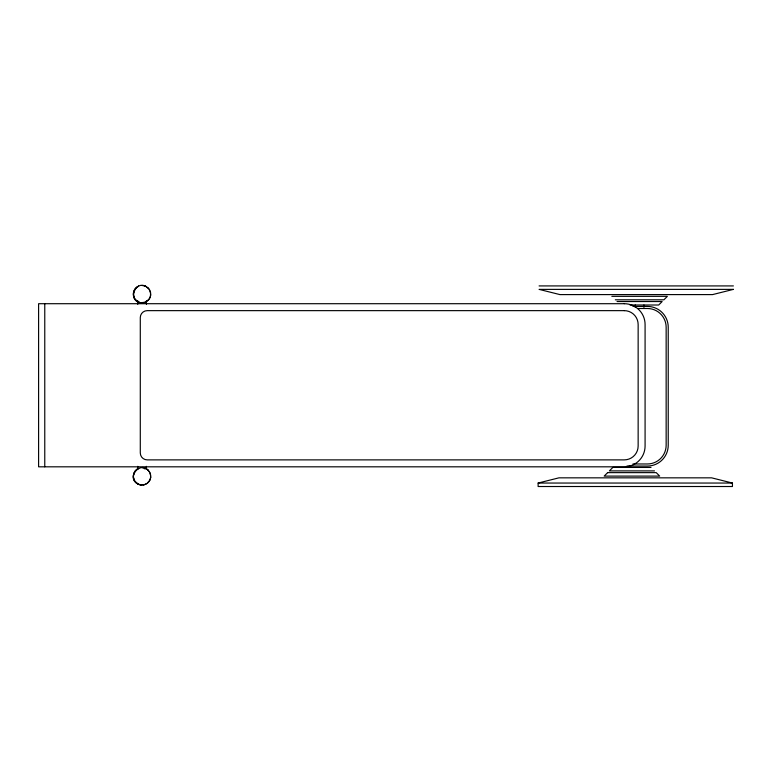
<?xml version="1.0" encoding="UTF-8"?>
<svg xmlns="http://www.w3.org/2000/svg" width="772" height="772" viewBox="0 0 772 772"><rect width="100%" height="100%" fill="white"/><g stroke="black" fill="none" stroke-linecap="round" stroke-linejoin="round"><path stroke-width="1.16" d="M150.704 294.267L150.665 294.962M150.704 476.469L150.665 477.164M149.546 480.705L150.627 477.578L150.53 474.664M150.646 295.155L149.99 297.596M140.938 302.769L145.483 302.122L149.064 299.237M140.938 484.97L140.234 484.845M146.39 286.663C135.283 279.792 127.448 300.318 140.166 302.643M150.521 295.965L150.53 292.463M149.971 472.86C141.807 457.429 123.211 479.73 140.166 484.845M150.521 478.167L150.656 477.27M133.546 292.356L133.392 294.981M133.546 474.558L133.392 477.192M150.279 296.844L148.533 299.903M150.279 479.045L149.961 479.894M133.566 292.27L134.521 289.818M133.566 474.481L134.521 472.03M149.922 479.962L147.249 483.301L143.881 484.835M149.546 298.494L149.961 297.683M149.054 481.458L148.485 482.172M135.013 289.056L136.229 287.715M135.013 471.267L136.229 469.916M148.427 482.22L147.838 482.809M147.838 300.607L148.485 299.961M136.914 287.155L137.619 286.692M139.471 484.662L136.171 482.789A8.675 8.675 0 0 1 136.924 469.328L137.619 468.903M138.584 286.2L136.934 287.136A8.675 8.675 0 0 0 136.171 300.588L139.471 302.45M147.134 301.177L145.561 302.084M136.934 469.347L138.584 468.401M147.134 483.378L145.561 484.285M137.696 286.644L138.506 286.238M137.696 468.855L138.506 468.44M144.702 302.412L143.881 302.634M144.702 484.613L141.131 484.99M538.132 483.05L558.957 477.839L711.62 477.839L732.445 483.05L732.445 486.514L538.132 486.514L538.132 483.05L732.445 483.05M143.775 302.653L142.936 302.788M143.775 484.855L142.936 484.99M140.234 302.643L141.131 302.788M539.088 285.92L733.4 285.92M611.839 296.332L667.365 296.332L663.901 299.797L615.313 299.797M617.04 301.534L662.164 301.534L658.69 305.008L630.058 305.008M632.943 306.416L647.409 306.416A20.825 20.825 0 0 1 668.234 327.232L668.234 445.232A20.825 20.825 0 0 1 647.409 466.056L626.912 466.056M637.768 308.491L647.409 308.491A18.74 18.74 0 0 1 666.149 327.232L666.149 445.232A18.74 18.74 0 0 1 647.409 463.972L632.943 463.972M651.018 467.427L612.843 467.427L609.378 470.901L654.492 470.901M144.258 468.749L146.429 468.749L146.429 466.346M142.135 285.486L144.673 285.901M142.135 467.697L144.576 468.073M141.913 302.836L140.813 302.749M141.913 485.038L140.813 484.961M144.827 285.949L145.445 286.19M139.356 302.412L138.217 301.958M144.827 468.16L145.445 468.392M139.356 484.613L138.217 484.16M145.657 286.287L149.054 289.056L150.665 293.273M145.657 468.488L146.448 468.893M137.696 483.88L134.704 481.024L133.402 477.27M137.696 301.669L134.704 298.812L133.402 295.068M147.24 287.223L147.742 287.628M147.24 469.434L147.742 469.839M147.915 287.792L148.533 288.419M147.838 469.916L148.494 470.582M149.121 289.172L149.478 289.712M149.121 471.374L149.478 471.924M149.594 472.126L150.665 475.484M149.546 289.818L149.971 290.658M150.318 291.594L150.492 292.241M150.318 473.805L150.492 474.442M643.944 305.008L643.944 307.41M635.259 305.008L635.259 307.41M146.429 300.704L146.429 304.303M137.754 300.704L137.754 304.303M137.754 466.346L137.754 468.749M44.766 303.705L44.766 466.819M607.641 472.638L604.167 476.102L659.693 476.102L656.229 472.638L607.641 472.638M733.4 289.384L712.585 294.595L559.912 294.595L539.088 289.384L733.4 289.384M624.258 303.705L38.6 303.705L38.6 466.819L624.258 466.819A20.825 20.825 0 0 0 645.083 445.994L645.083 324.529A20.825 20.825 0 0 0 624.258 303.705M624.258 310.643L147.24 310.643A6.938 6.938 0 0 0 140.292 317.582L140.292 452.942A6.938 6.938 0 0 0 147.24 459.88L624.258 459.88A13.886 13.886 0 0 0 638.145 445.994L638.145 324.529A13.886 13.886 0 0 0 624.258 310.643"/></g></svg>
